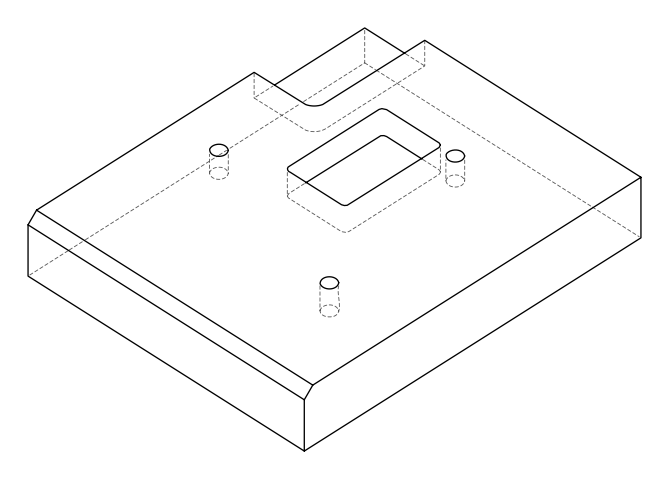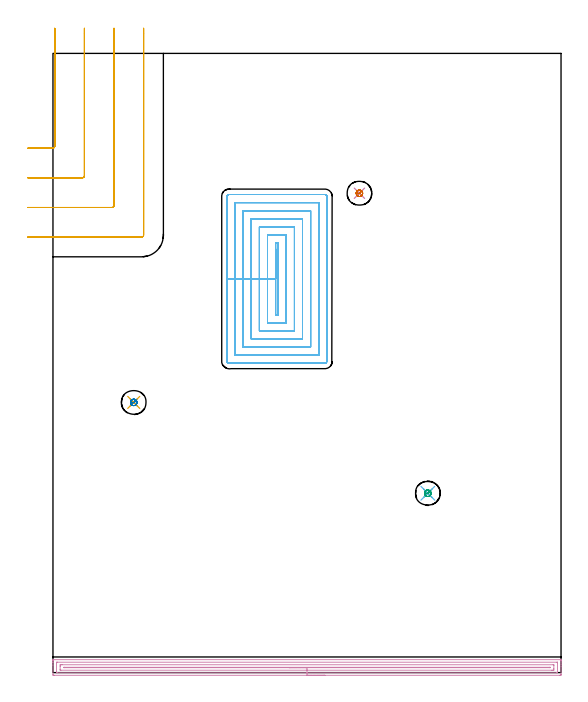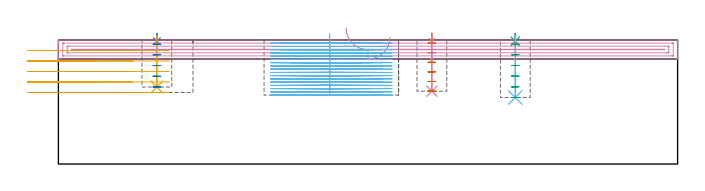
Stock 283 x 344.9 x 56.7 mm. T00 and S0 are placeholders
(PLAN: 12 operations, 5 tool changes, 64.2 min)
(1 SPOT_DRILL | STEP1POCKET | NXT0321_9005460120000 | 0.03 min | 2 mm3)
(2 SPOT_DRILL_1 | STEP1POCKET_1 | NXT0321_9005460120000 | 0.03 min | 2 mm3)
(3 SPOT_DRILL_2 | STEP1POCKET_2 | NXT0321_9005460120000 | 0.03 min | 2 mm3)
(4 DRILL_BLIND_HOLE_INTO_CENTER | STEP1POCKET | NXT0301_128 | 0.1 min | 2517 mm3)
(5 DRILL_BLIND_HOLE_INTO_CENTER_1 | STEP1POCKET_1 | NXT0301_128 | 0.1 min | 2303 mm3)
(6 DRILL_BLIND_HOLE_INTO_CENTER_2 | STEP1POCKET_2 | NXT0301_128 | 0.11 min | 2844 mm3)
(7 MILL_ROUGH_BLIND_HOLE_CONTOUR | STEP1POCKET | NXT0201_013 | Spiral | 0.43 min | 881 mm3)
(8 MILL_ROUGH_BLIND_HOLE_CONTOUR_1 | STEP1POCKET_1 | NXT0201_013 | Spiral | 0.36 min | 820 mm3)
(9 MILL_ROUGH_BLIND_HOLE_CONTOUR_2 | STEP1POCKET_2 | NXT0201_013 | Spiral | 0.43 min | 975 mm3)
(10 AREA_MILL | FG_CHAMFER_SURFACE | UGT0205_001 | 9.22 min | 10716 mm3)
(11 MILL_CORNER_NOTCH_RECTANGULAR | CORNER_NOTCH_RECTANGULAR | UGT0201_105 | Follow Part, ap 5.5, ae 75% | 5.77 min | 166496 mm3)
(12 MILL_RECTANGULAR_POCKET | POCKET_RECTANGULAR_STRAIGHT | NXT0201_008 | Follow Part, ap 1.5, ae 75% | 47.59 min | 154632 mm3)
(TOOL NXT0321_9005460120000 | NC Spot Drill, 142deg, 12mm, Carbide, Uncoated | D12 PA142 FL30 Z2)
(TOOL NXT0301_128 | Carbide Drill 12mm [861.1-1200-036A1-GP GC34] | D12 PA150 FL37.4 Z2)
(TOOL NXT0201_013 | ENDMILL 10mm | D10 FL30 Z4)
(TOOL UGT0205_001 | Chamfer Mill 20 x 3 x 45 deg. | D20 FL50 Z2)
(TOOL UGT0201_105 | End Mill 22 mm | D22 FL25 Z2)
(TOOL NXT0201_008 | ENDMILL 6mm [2P460-0600-NA 1630] | D6 FL26 Z6)
(OP 1 SPOT_DRILL)
G17 G21 G94 G90
T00 M6
G54
G17 G0 G90 X170.7 Y267. S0 M3
G43 Z66.7 H0
G94 G81 G98 Z56.115 F250. R59.7
G80
M5
M2
(OP 2 SPOT_DRILL_1)
G17 G21 G94 G90
T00 M6
G54
G17 G0 G90 X45. Y150.5 S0 M3
G43 Z66.7 H0
G94 G81 G98 Z56.115 F250. R59.7
G80
M5
M2
(OP 3 SPOT_DRILL_2)
G17 G21 G94 G90
T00 M6
G54
G17 G0 G90 X208.8 Y99.9 S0 M3
G43 Z66.7 H0
G94 G81 G98 Z56.115 F250. R59.7
G80
M5
M2
(OP 4 DRILL_BLIND_HOLE_INTO_CENTER)
G17 G21 G94 G90
T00 M6
G54
G17 G0 G90 X170.7 Y267. S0 M3
G43 Z66.7 H1
G94 G81 G98 Z33.3 F250. R58.7
G80
M5
M2
(OP 5 DRILL_BLIND_HOLE_INTO_CENTER_1)
G17 G21 G94 G90
T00 M6
G54
G17 G0 G90 X45. Y150.5 S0 M3
G43 Z66.7 H1
G94 G81 G98 Z35.2 F250. R58.7
G80
M5
M2
(OP 6 DRILL_BLIND_HOLE_INTO_CENTER_2)
G17 G21 G94 G90
T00 M6
G54
G17 G0 G90 X208.8 Y99.9 S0 M3
G43 Z66.7 H1
G94 G81 G98 Z30.4 F250. R58.7
G80
M5
M2
(OP 7 MILL_ROUGH_BLIND_HOLE_CONTOUR)
G17 G21 G94 G90
T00 M6
G54
G17 G0 G90 X170.7 Y267. S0 M3
G43 Z66.7 H0
Z55.3
G94 G3 X171.276 Y268.224 R0.748 F250.
X169.553 Y268.387 R1.224
X169.313 Y265.853 R1.8
X169.553 Y268.387 R-1.8
X169.433 Y267.12 R0.9
X170.7 Y267. R0.9
G0 Z50.9
G3 X171.276 Y268.224 R0.748
X169.553 Y268.387 R1.224
X169.313 Y265.853 R1.8
X169.553 Y268.387 R-1.8
X169.433 Y267.12 R0.9
X170.7 Y267. R0.9
G0 Z46.5
G3 X171.276 Y268.224 R0.748
X169.553 Y268.387 R1.224
X169.313 Y265.853 R1.8
X169.553 Y268.387 R-1.8
X169.433 Y267.12 R0.9
X170.7 Y267. R0.9
G0 Z42.1
G3 X171.276 Y268.224 R0.748
X169.553 Y268.387 R1.224
X169.313 Y265.853 R1.8
X169.553 Y268.387 R-1.8
X169.433 Y267.12 R0.9
X170.7 Y267. R0.9
G0 Z37.7
G3 X171.276 Y268.224 R0.748
X169.553 Y268.387 R1.224
X169.313 Y265.853 R1.8
X169.553 Y268.387 R-1.8
X169.433 Y267.12 R0.9
X170.7 Y267. R0.9
G0 Z33.3
G3 X171.276 Y268.224 R0.748
X169.553 Y268.387 R1.224
X169.313 Y265.853 R1.8
X169.553 Y268.387 R-1.8
X169.433 Y267.12 R0.9
X170.7 Y267. R0.9
G0 Z66.7
M5
M2
(OP 8 MILL_ROUGH_BLIND_HOLE_CONTOUR_1)
G17 G21 G94 G90
T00 M6
G54
G17 G0 G90 X45. Y150.5 S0 M3
G43 Z66.7 H0
Z54.8
G94 G3 X45.576 Y151.724 R0.748 F250.
X43.853 Y151.887 R1.224
X43.613 Y149.353 R1.8
X43.853 Y151.887 R-1.8
X43.733 Y150.62 R0.9
X45. Y150.5 R0.9
G0 Z49.9
G3 X45.576 Y151.724 R0.748
X43.853 Y151.887 R1.224
X43.613 Y149.353 R1.8
X43.853 Y151.887 R-1.8
X43.733 Y150.62 R0.9
X45. Y150.5 R0.9
G0 Z45.
G3 X45.576 Y151.724 R0.748
X43.853 Y151.887 R1.224
X43.613 Y149.353 R1.8
X43.853 Y151.887 R-1.8
X43.733 Y150.62 R0.9
X45. Y150.5 R0.9
G0 Z40.1
G3 X45.576 Y151.724 R0.748
X43.853 Y151.887 R1.224
X43.613 Y149.353 R1.8
X43.853 Y151.887 R-1.8
X43.733 Y150.62 R0.9
X45. Y150.5 R0.9
G0 Z35.2
G3 X45.576 Y151.724 R0.748
X43.853 Y151.887 R1.224
X43.613 Y149.353 R1.8
X43.853 Y151.887 R-1.8
X43.733 Y150.62 R0.9
X45. Y150.5 R0.9
G0 Z66.7
M5
M2
(OP 9 MILL_ROUGH_BLIND_HOLE_CONTOUR_2)
G17 G21 G94 G90
T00 M6
G54
G17 G0 G90 X208.8 Y99.9 S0 M3
G43 Z66.7 H0
Z54.817
G94 G3 X209.376 Y101.124 R0.748 F250.
X207.653 Y101.287 R1.224
X207.413 Y98.753 R1.8
X207.653 Y101.287 R-1.8
X207.533 Y100.02 R0.9
X208.8 Y99.9 R0.9
G0 Z49.933
G3 X209.376 Y101.124 R0.748
X207.653 Y101.287 R1.224
X207.413 Y98.753 R1.8
X207.653 Y101.287 R-1.8
X207.533 Y100.02 R0.9
X208.8 Y99.9 R0.9
G0 Z45.05
G3 X209.376 Y101.124 R0.748
X207.653 Y101.287 R1.224
X207.413 Y98.753 R1.8
X207.653 Y101.287 R-1.8
X207.533 Y100.02 R0.9
X208.8 Y99.9 R0.9
G0 Z40.167
G3 X209.376 Y101.124 R0.748
X207.653 Y101.287 R1.224
X207.413 Y98.753 R1.8
X207.653 Y101.287 R-1.8
X207.533 Y100.02 R0.9
X208.8 Y99.9 R0.9
G0 Z35.283
G3 X209.376 Y101.124 R0.748
X207.653 Y101.287 R1.224
X207.413 Y98.753 R1.8
X207.653 Y101.287 R-1.8
X207.533 Y100.02 R0.9
X208.8 Y99.9 R0.9
G0 Z30.4
G3 X209.376 Y101.124 R0.748
X207.653 Y101.287 R1.224
X207.413 Y98.753 R1.8
X207.653 Y101.287 R-1.8
X207.533 Y100.02 R0.9
X208.8 Y99.9 R0.9
G0 Z66.7
M5
M2
(OP 10 AREA_MILL)
G17 G21 G94 G90
T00 M6
G54
G17 G0 G90 X151.5 Y-1.5 S1061 M3
G43 Z66.7 H0
Z58.
G94 G1 X151.462 Z57.128 F250.
X151.348 Z56.264
X151.159 Z55.412
X150.897 Z54.58
X150.563 Z53.774
X150.16 Z53.
X149.692 Z52.264
X149.16 Z51.572
X148.571 Z50.929
X147.928 Z50.34
X147.236 Z49.809
X146.5 Z49.34
X145.726 Z48.937
X144.92 Z48.603
X144.088 Z48.341
X143.236 Z48.152
X142.372 Z48.038
X141.5 Z48.
X0.633
X0.228 Y-1.497 Z48.002
X0.01 Y-1.492 Z48.005
X0. Y-1.1 Z48.398
Y4.167 Z53.661
Y5.558 Z55.054
Y5.922 Z55.417
Y6.65 Z56.15
Y6.868 Z56.368
X0.002 Y7.036 Z56.529
X0.01 Y7.197 Z56.689
X0.185 Y7.2 Z56.7
X282.815
X282.99 Y7.197 Z56.689
X282.998 Y7.036 Z56.529
X283. Y6.868 Z56.368
Y6.65 Z56.15
Y5.922 Z55.417
Y4.68 Z54.177
Y3.289 Z52.784
Y-0.843 Z48.654
X282.997 Y-1.1 Z48.398
X282.99 Y-1.492 Z48.005
X282.772 Y-1.497 Z48.002
X282.367 Y-1.5 Z48.
X141.5
Y-0.086 Z49.414
X2.282 Y-0.085 Z49.415
X2.058 Y-0.081 Z49.419
X2.01 Y-0.079 Z49.421
X2.005 Y-0.046 Z49.454
X2.002 Y-0.01 Z49.49
X2. Y0.191 Z49.691
X2.001 Y5.596 Z55.096
X2.005 Y5.706 Z55.206
X2.01 Y5.774 Z55.274
X2.045 Y5.779 Z55.279
X2.421 Y5.784 Z55.284
X2.561 Y5.786 Z55.286
X280.718 Y5.785 Z55.285
X280.942 Y5.781 Z55.281
X280.99 Y5.779 Z55.279
X280.995 Y5.746 Z55.246
X280.998 Y5.71 Z55.21
X281. Y5.509 Z55.009
X280.999 Y0.104 Z49.604
X280.995 Y-0.006 Z49.494
X280.99 Y-0.074 Z49.426
X280.955 Y-0.079 Z49.421
X280.579 Y-0.085 Z49.415
X280.439 Y-0.086 Z49.414
X141.5
Y1.328 Z50.828
X4.418 Y1.329 Z50.829
X4.21 Y1.331 Z50.831
X4.011 Y1.335 Z50.835
X4.005 Y1.533 Z51.033
X4.001 Y1.739 Z51.239
X4. Y3.495 Z52.995
X4.005 Y4.167 Z53.667
X4.009 Y4.364 Z53.864
X4.21 Y4.367 Z53.867
X4.896 Y4.371 Z53.871
X5.105
X278.582
X278.79 Y4.369 Z53.869
X278.989 Y4.365 Z53.865
X278.995 Y4.167 Z53.667
X278.999 Y3.961 Z53.461
X279. Y2.205 Z51.705
X278.995 Y1.533 Z51.033
X278.991 Y1.336 Z50.836
X278.79 Y1.333 Z50.833
X278.104 Y1.329 Z50.829
X277.895 Y1.328 Z50.828
X141.5
Y2.743 Z52.243
X6.337
X6.228 Y2.744 Z52.244
X6.018 Y2.75 Z52.25
X6.009 Y2.85 Z52.35
X6.018 Y2.95 Z52.45
X6.228 Y2.956 Z52.456
X6.337 Y2.957 Z52.457
X276.663
X276.772 Y2.956 Z52.456
X276.982 Y2.95 Z52.45
X276.991 Y2.85 Z52.35
X276.982 Y2.75 Z52.25
X276.772 Y2.744 Z52.244
X276.663 Y2.743 Z52.243
X141.5
X140.628 Z52.281
X139.764 Z52.395
X138.912 Z52.583
X138.08 Z52.846
X137.274 Z53.18
X136.5 Z53.582
X135.764 Z54.051
X135.072 Z54.582
X134.429 Z55.172
X133.84 Z55.815
X133.308 Z56.507
X132.84 Z57.243
X132.437 Z58.016
X132.103 Z58.822
X131.841 Z59.654
X131.652 Z60.506
X131.538 Z61.371
X131.5 Z62.243
G0 Z66.7
M5
M2
(OP 11 MILL_CORNER_NOTCH_RECTANGULAR)
G17 G21 G94 G90
T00 M6
G54
G17 G0 G90 X-14. Y292.1 S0 M3
G43 Z66.7 H0
Z51.9
G94 G1 X-11. F250.
X-0.094 F500.
G3 X1. Y293.194 R1.1
G1 Y355.9
Y358.9 F250.
G0 Z66.7
X-14. Y275.6
Z51.9
G1 X-11.
X16.405 F500.
G3 X17.5 Y276.695 R1.1
G1 Y355.9
Y358.9 F250.
G0 Z66.7
X-14. Y259.1
Z51.9
G1 X-11.
X32.905 F500.
G3 X34. Y260.195 R1.1
G1 Y355.9
Y358.9 F250.
G0 Z66.7
X-14. Y242.6
Z51.9
G1 X-11.
X49.405 F500.
G3 X50.5 Y243.695 R1.1
G1 Y355.9
Y358.9 F250.
G0 Z66.7
X-14. Y292.1
Z47.1
G1 X-11.
X-0.094 F500.
G3 X1. Y293.194 R1.1
G1 Y355.9
Y358.9 F250.
G0 Z66.7
X-14. Y275.6
Z47.1
G1 X-11.
X16.405 F500.
G3 X17.5 Y276.695 R1.1
G1 Y355.9
Y358.9 F250.
G0 Z66.7
X-14. Y259.1
Z47.1
G1 X-11.
X32.905 F500.
G3 X34. Y260.195 R1.1
G1 Y355.9
Y358.9 F250.
G0 Z66.7
X-14. Y242.6
Z47.1
G1 X-11.
X49.405 F500.
G3 X50.5 Y243.695 R1.1
G1 Y355.9
Y358.9 F250.
G0 Z66.7
X-14. Y292.1
Z42.3
G1 X-11.
X-0.094 F500.
G3 X1. Y293.194 R1.1
G1 Y355.9
Y358.9 F250.
G0 Z66.7
X-14. Y275.6
Z42.3
G1 X-11.
X16.405 F500.
G3 X17.5 Y276.695 R1.1
G1 Y355.9
Y358.9 F250.
G0 Z66.7
X-14. Y259.1
Z42.3
G1 X-11.
X32.905 F500.
G3 X34. Y260.195 R1.1
G1 Y355.9
Y358.9 F250.
G0 Z66.7
X-14. Y242.6
Z42.3
G1 X-11.
X49.405 F500.
G3 X50.5 Y243.695 R1.1
G1 Y355.9
Y358.9 F250.
G0 Z66.7
X-14. Y292.1
Z37.5
G1 X-11.
X-0.094 F500.
G3 X1. Y293.195 R1.1
G1 Y355.9
Y358.9 F250.
G0 Z66.7
X-14. Y275.6
Z37.5
G1 X-11.
X16.405 F500.
G3 X17.5 Y276.695 R1.1
G1 Y355.9
Y358.9 F250.
G0 Z66.7
X-14. Y259.1
Z37.5
G1 X-11.
X32.905 F500.
G3 X34. Y260.195 R1.1
G1 Y355.9
Y358.9 F250.
G0 Z66.7
X-14. Y242.6
Z37.5
G1 X-11.
X49.405 F500.
G3 X50.5 Y243.695 R1.1
G1 Y355.9
Y358.9 F250.
G0 Z66.7
X-14. Y292.1
Z32.7
G1 X-11.
X-0.094 F500.
G3 X1. Y293.195 R1.1
G1 Y355.9
Y358.9 F250.
G0 Z66.7
X-14. Y275.6
Z32.7
G1 X-11.
X16.405 F500.
G3 X17.5 Y276.695 R1.1
G1 Y355.9
Y358.9 F250.
G0 Z66.7
X-14. Y259.1
Z32.7
G1 X-11.
X32.905 F500.
G3 X34. Y260.195 R1.1
G1 Y355.9
Y358.9 F250.
G0 Z66.7
X-14. Y242.6
Z32.7
G1 X-11.
X49.405 F500.
G3 X50.5 Y243.695 R1.1
G1 Y355.9
Y358.9 F250.
G0 Z66.7
M5
M2
(OP 12 MILL_RECTANGULAR_POCKET)
G17 G21 G94 G90
T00 M6
G54
G17 G0 G90 X124. Y236.028 S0 M3
G43 Z66.7 H1
Z59.7
G94 G1 Y219.3 Z55.218 F250.
Y199.3 F500.
X125.5
Y239.3
X124.
Y219.3
X119.5
Y194.8
X130.
Y243.8
X119.5
Y219.3
X115.
Y190.3
X134.5
Y248.3
X115.
Y219.3
X110.5
Y185.8
X139.
Y252.8
X110.5
Y219.3
X106.
Y181.3
X143.5
Y257.3
X106.
Y219.3
X101.5
Y176.8
X148.
Y261.8
X101.5
Y219.3
X97.
Y173.3
G3 X98. Y172.3 R1.
G1 X151.5
G3 X152.5 Y173.3 R1.
G1 Y265.3
G3 X151.5 Y266.3 R1.
G1 X98.
G3 X97. Y265.3 R1.
G1 Y219.3
Y218.3
G0 X124. Y236.028 Z58.218
G1 Y219.3 Z53.735 F250.
Y199.3 F500.
X125.5
Y239.3
X124.
Y219.3
X119.5
Y194.8
X130.
Y243.8
X119.5
Y219.3
X115.
Y190.3
X134.5
Y248.3
X115.
Y219.3
X110.5
Y185.8
X139.
Y252.8
X110.5
Y219.3
X106.
Y181.3
X143.5
Y257.3
X106.
Y219.3
X101.5
Y176.8
X148.
Y261.8
X101.5
Y219.3
X97.
Y173.3
G3 X98. Y172.3 R1.
G1 X151.5
G3 X152.5 Y173.3 R1.
G1 Y265.3
G3 X151.5 Y266.3 R1.
G1 X98.
G3 X97. Y265.3 R1.
G1 Y219.3
Y218.3
G0 X124. Y236.028 Z56.735
G1 Y219.3 Z52.253 F250.
Y199.3 F500.
X125.5
Y239.3
X124.
Y219.3
X119.5
Y194.8
X130.
Y243.8
X119.5
Y219.3
X115.
Y190.3
X134.5
Y248.3
X115.
Y219.3
X110.5
Y185.8
X139.
Y252.8
X110.5
Y219.3
X106.
Y181.3
X143.5
Y257.3
X106.
Y219.3
X101.5
Y176.8
X148.
Y261.8
X101.5
Y219.3
X97.
Y173.3
G3 X98. Y172.3 R1.
G1 X151.5
G3 X152.5 Y173.3 R1.
G1 Y265.3
G3 X151.5 Y266.3 R1.
G1 X98.
G3 X97. Y265.3 R1.
G1 Y219.3
Y218.3
G0 X124. Y236.028 Z55.253
G1 Y219.3 Z50.771 F250.
Y199.3 F500.
X125.5
Y239.3
X124.
Y219.3
X119.5
Y194.8
X130.
Y243.8
X119.5
Y219.3
X115.
Y190.3
X134.5
Y248.3
X115.
Y219.3
X110.5
Y185.8
X139.
Y252.8
X110.5
Y219.3
X106.
Y181.3
X143.5
Y257.3
X106.
Y219.3
X101.5
Y176.8
X148.
Y261.8
X101.5
Y219.3
X97.
Y173.3
G3 X98. Y172.3 R1.
G1 X151.5
G3 X152.5 Y173.3 R1.
G1 Y265.3
G3 X151.5 Y266.3 R1.
G1 X98.
G3 X97. Y265.3 R1.
G1 Y219.3
Y218.3
G0 X124. Y236.028 Z53.771
G1 Y219.3 Z49.288 F250.
Y199.3 F500.
X125.5
Y239.3
X124.
Y219.3
X119.5
Y194.8
X130.
Y243.8
X119.5
Y219.3
X115.
Y190.3
X134.5
Y248.3
X115.
Y219.3
X110.5
Y185.8
X139.
Y252.8
X110.5
Y219.3
X106.
Y181.3
X143.5
Y257.3
X106.
Y219.3
X101.5
Y176.8
X148.
Y261.8
X101.5
Y219.3
X97.
Y173.3
G3 X98. Y172.3 R1.
G1 X151.5
G3 X152.5 Y173.3 R1.
G1 Y265.3
G3 X151.5 Y266.3 R1.
G1 X98.
G3 X97. Y265.3 R1.
G1 Y219.3
Y218.3
G0 X124. Y236.028 Z52.288
G1 Y219.3 Z47.806 F250.
Y199.3 F500.
X125.5
Y239.3
X124.
Y219.3
X119.5
Y194.8
X130.
Y243.8
X119.5
Y219.3
X115.
Y190.3
X134.5
Y248.3
X115.
Y219.3
X110.5
Y185.8
X139.
Y252.8
X110.5
Y219.3
X106.
Y181.3
X143.5
Y257.3
X106.
Y219.3
X101.5
Y176.8
X148.
Y261.8
X101.5
Y219.3
X97.
Y173.3
G3 X98. Y172.3 R1.
G1 X151.5
G3 X152.5 Y173.3 R1.
G1 Y265.3
G3 X151.5 Y266.3 R1.
G1 X98.
G3 X97. Y265.3 R1.
G1 Y219.3
Y218.3
G0 X124. Y236.028 Z50.806
G1 Y219.3 Z46.323 F250.
Y199.3 F500.
X125.5
Y239.3
X124.
Y219.3
X119.5
Y194.8
X130.
Y243.8
X119.5
Y219.3
X115.
Y190.3
X134.5
Y248.3
X115.
Y219.3
X110.5
Y185.8
X139.
Y252.8
X110.5
Y219.3
X106.
Y181.3
X143.5
Y257.3
X106.
Y219.3
X101.5
Y176.8
X148.
Y261.8
X101.5
Y219.3
X97.
Y173.3
G3 X98. Y172.3 R1.
G1 X151.5
G3 X152.5 Y173.3 R1.
G1 Y265.3
G3 X151.5 Y266.3 R1.
G1 X98.
G3 X97. Y265.3 R1.
G1 Y219.3
Y218.3
G0 X124. Y236.028 Z49.323
G1 Y219.3 Z44.841 F250.
Y199.3 F500.
X125.5
Y239.3
X124.
Y219.3
X119.5
Y194.8
X130.
Y243.8
X119.5
Y219.3
X115.
Y190.3
X134.5
Y248.3
X115.
Y219.3
X110.5
Y185.8
X139.
Y252.8
X110.5
Y219.3
X106.
Y181.3
X143.5
Y257.3
X106.
Y219.3
X101.5
Y176.8
X148.
Y261.8
X101.5
Y219.3
X97.
Y173.3
G3 X98. Y172.3 R1.
G1 X151.5
G3 X152.5 Y173.3 R1.
G1 Y265.3
G3 X151.5 Y266.3 R1.
G1 X98.
G3 X97. Y265.3 R1.
G1 Y219.3
Y218.3
G0 X124. Y236.028 Z47.841
G1 Y219.3 Z43.359 F250.
Y199.3 F500.
X125.5
Y239.3
X124.
Y219.3
X119.5
Y194.8
X130.
Y243.8
X119.5
Y219.3
X115.
Y190.3
X134.5
Y248.3
X115.
Y219.3
X110.5
Y185.8
X139.
Y252.8
X110.5
Y219.3
X106.
Y181.3
X143.5
Y257.3
X106.
Y219.3
X101.5
Y176.8
X148.
Y261.8
X101.5
Y219.3
X97.
Y173.3
G3 X98. Y172.3 R1.
G1 X151.5
G3 X152.5 Y173.3 R1.
G1 Y265.3
G3 X151.5 Y266.3 R1.
G1 X98.
G3 X97. Y265.3 R1.
G1 Y219.3
Y218.3
G0 X124. Y236.028 Z46.359
G1 Y219.3 Z41.876 F250.
Y199.3 F500.
X125.5
Y239.3
X124.
Y219.3
X119.5
Y194.8
X130.
Y243.8
X119.5
Y219.3
X115.
Y190.3
X134.5
Y248.3
X115.
Y219.3
X110.5
Y185.8
X139.
Y252.8
X110.5
Y219.3
X106.
Y181.3
X143.5
Y257.3
X106.
Y219.3
X101.5
Y176.8
X148.
Y261.8
X101.5
Y219.3
X97.
Y173.3
G3 X98. Y172.3 R1.
G1 X151.5
G3 X152.5 Y173.3 R1.
G1 Y265.3
G3 X151.5 Y266.3 R1.
G1 X98.
G3 X97. Y265.3 R1.
G1 Y219.3
Y218.3
G0 X124. Y236.028 Z44.876
G1 Y219.3 Z40.394 F250.
Y199.3 F500.
X125.5
Y239.3
X124.
Y219.3
X119.5
Y194.8
X130.
Y243.8
X119.5
Y219.3
X115.
Y190.3
X134.5
Y248.3
X115.
Y219.3
X110.5
Y185.8
X139.
Y252.8
X110.5
Y219.3
X106.
Y181.3
X143.5
Y257.3
X106.
Y219.3
X101.5
Y176.8
X148.
Y261.8
X101.5
Y219.3
X97.
Y173.3
G3 X98. Y172.3 R1.
G1 X151.5
G3 X152.5 Y173.3 R1.
G1 Y265.3
G3 X151.5 Y266.3 R1.
G1 X98.
G3 X97. Y265.3 R1.
G1 Y219.3
Y218.3
G0 X124. Y236.028 Z43.394
G1 Y219.3 Z38.912 F250.
Y199.3 F500.
X125.5
Y239.3
X124.
Y219.3
X119.5
Y194.8
X130.
Y243.8
X119.5
Y219.3
X115.
Y190.3
X134.5
Y248.3
X115.
Y219.3
X110.5
Y185.8
X139.
Y252.8
X110.5
Y219.3
X106.
Y181.3
X143.5
Y257.3
X106.
Y219.3
X101.5
Y176.8
X148.
Y261.8
X101.5
Y219.3
X97.
Y173.3
G3 X98. Y172.3 R1.
G1 X151.5
G3 X152.5 Y173.3 R1.
G1 Y265.3
G3 X151.5 Y266.3 R1.
G1 X98.
G3 X97. Y265.3 R1.
G1 Y219.3
Y218.3
G0 X124. Y236.028 Z41.912
G1 Y219.3 Z37.429 F250.
Y199.3 F500.
X125.5
Y239.3
X124.
Y219.3
X119.5
Y194.8
X130.
Y243.8
X119.5
Y219.3
X115.
Y190.3
X134.5
Y248.3
X115.
Y219.3
X110.5
Y185.8
X139.
Y252.8
X110.5
Y219.3
X106.
Y181.3
X143.5
Y257.3
X106.
Y219.3
X101.5
Y176.8
X148.
Y261.8
X101.5
Y219.3
X97.
Y173.3
G3 X98. Y172.3 R1.
G1 X151.5
G3 X152.5 Y173.3 R1.
G1 Y265.3
G3 X151.5 Y266.3 R1.
G1 X98.
G3 X97. Y265.3 R1.
G1 Y219.3
Y218.3
G0 X124. Y236.028 Z40.429
G1 Y219.3 Z35.947 F250.
Y199.3 F500.
X125.5
Y239.3
X124.
Y219.3
X119.5
Y194.8
X130.
Y243.8
X119.5
Y219.3
X115.
Y190.3
X134.5
Y248.3
X115.
Y219.3
X110.5
Y185.8
X139.
Y252.8
X110.5
Y219.3
X106.
Y181.3
X143.5
Y257.3
X106.
Y219.3
X101.5
Y176.8
X148.
Y261.8
X101.5
Y219.3
X97.
Y173.3
G3 X98. Y172.3 R1.
G1 X151.5
G3 X152.5 Y173.3 R1.
G1 Y265.3
G3 X151.5 Y266.3 R1.
G1 X98.
G3 X97. Y265.3 R1.
G1 Y219.3
Y218.3
G0 X124. Y236.028 Z38.947
G1 Y219.3 Z34.465 F250.
Y199.3 F500.
X125.5
Y239.3
X124.
Y219.3
X119.5
Y194.8
X130.
Y243.8
X119.5
Y219.3
X115.
Y190.3
X134.5
Y248.3
X115.
Y219.3
X110.5
Y185.8
X139.
Y252.8
X110.5
Y219.3
X106.
Y181.3
X143.5
Y257.3
X106.
Y219.3
X101.5
Y176.8
X148.
Y261.8
X101.5
Y219.3
X97.
Y173.3
G3 X98. Y172.3 R1.
G1 X151.5
G3 X152.5 Y173.3 R1.
G1 Y265.3
G3 X151.5 Y266.3 R1.
G1 X98.
G3 X97. Y265.3 R1.
G1 Y219.3
Y218.3
G0 X124. Y236.028 Z37.465
G1 Y219.3 Z32.982 F250.
Y199.3 F500.
X125.5
Y239.3
X124.
Y219.3
X119.5
Y194.8
X130.
Y243.8
X119.5
Y219.3
X115.
Y190.3
X134.5
Y248.3
X115.
Y219.3
X110.5
Y185.8
X139.
Y252.8
X110.5
Y219.3
X106.
Y181.3
X143.5
Y257.3
X106.
Y219.3
X101.5
Y176.8
X148.
Y261.8
X101.5
Y219.3
X97.
Y173.3
G3 X98. Y172.3 R1.
G1 X151.5
G3 X152.5 Y173.3 R1.
G1 Y265.3
G3 X151.5 Y266.3 R1.
G1 X98.
G3 X97. Y265.3 R1.
G1 Y219.3
Y218.3
G0 X124. Y236.028 Z35.982
G1 Y219.3 Z31.5 F250.
Y199.3 F500.
X125.5
Y239.3
X124.
Y219.3
X119.5
Y194.8
X130.
Y243.8
X119.5
Y219.3
X115.
Y190.3
X134.5
Y248.3
X115.
Y219.3
X110.5
Y185.8
X139.
Y252.8
X110.5
Y219.3
X106.
Y181.3
X143.5
Y257.3
X106.
Y219.3
X101.5
Y176.8
X148.
Y261.8
X101.5
Y219.3
X97.
Y173.3
G3 X98. Y172.3 R1.
G1 X151.5
G3 X152.5 Y173.3 R1.
G1 Y265.3
G3 X151.5 Y266.3 R1.
G1 X98.
G3 X97. Y265.3 R1.
G1 Y219.3
Y218.3
G0 Z66.7
M5
M2
